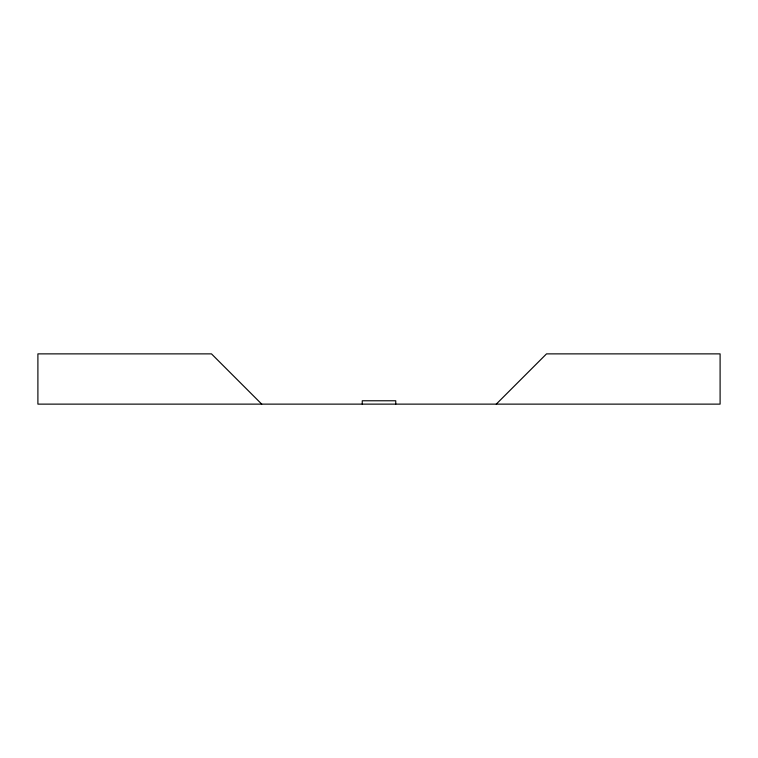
<?xml version="1.0" encoding="UTF-8"?>
<svg xmlns="http://www.w3.org/2000/svg" width="758" height="758" viewBox="0 0 758 758"><rect width="100%" height="100%" fill="white"/><g stroke="black" fill="none" stroke-linecap="round" stroke-linejoin="round"><path stroke-width="1.14" d="M496.263 404.128L546.518 353.872L720.1 353.872L720.1 404.128L37.9 404.128L37.9 353.872L211.482 353.872L261.737 404.128M395.752 404.128L395.752 400.774L362.248 400.774L362.248 404.128"/></g></svg>
